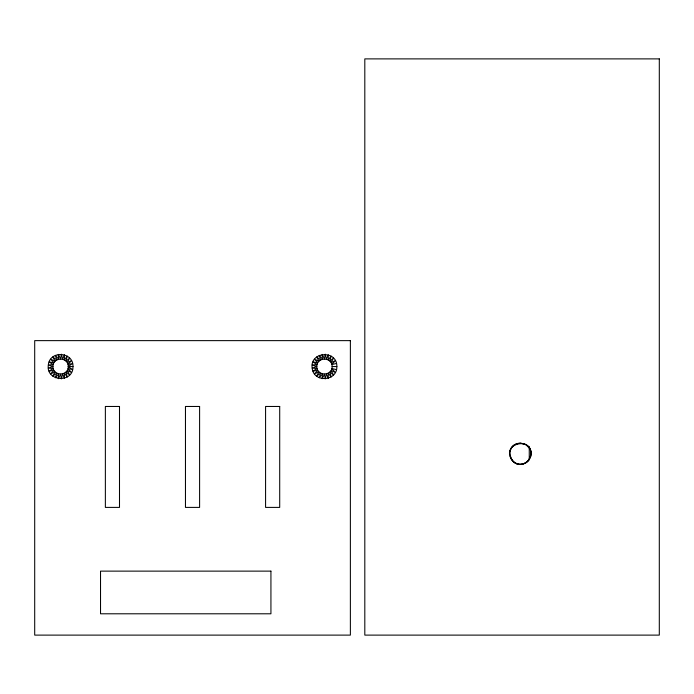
<?xml version="1.0" encoding="UTF-8"?>
<svg xmlns="http://www.w3.org/2000/svg" width="694" height="694" viewBox="0 0 694 694"><rect width="100%" height="100%" fill="white"/><g stroke="black" fill="none" stroke-linecap="round" stroke-linejoin="round"><path stroke-width="1.04" d="M530.459 457.077C535.673 434.956 498.257 442.989 512.927 461.215C521.237 470.411 536.419 457.832 529.331 447.977M72.983 366.553C73.512 383.47 45.674 381.709 48.337 365.001C49.578 350.106 73.625 351.632 72.983 366.553L68.264 366.553C68.628 376.382 52.579 376.382 52.952 366.553C52.571 356.716 68.645 356.707 68.264 366.553L72.592 369.616L68.003 368.531L71.447 372.505L67.231 370.379L69.626 375.02L66.025 371.967L67.231 376.998L64.438 373.181L64.429 378.308L62.59 373.945L61.384 378.898L60.612 374.205L58.296 378.698L58.626 373.945L55.338 377.744L56.778 373.181L52.718 376.079L55.199 371.967L50.61 373.814L53.976 370.379L49.118 371.099L53.212 368.531L48.337 368.098L52.952 366.553L48.337 365.001L53.212 364.567L49.118 361.99L53.976 362.719L50.61 359.275L55.199 361.123L52.718 357.011L56.778 359.926L55.338 355.363L58.626 359.145L58.296 354.4L60.612 358.893L61.384 354.2L62.59 359.145L64.429 354.781L64.438 359.926L67.231 356.109L66.025 361.123L69.626 358.087L67.231 362.719L71.447 360.585L68.003 364.567L72.592 363.474L68.264 366.553M529.366 459.402L531.023 453.72L530.459 450.354M332.131 366.553C332.495 376.382 316.438 376.382 316.811 366.553C316.421 356.707 332.504 356.716 332.131 366.553L336.842 366.553C337.388 349.637 309.533 351.381 312.187 368.098C313.436 382.975 337.458 381.483 336.842 366.553M520.032 443.119C501.554 444.576 511.634 472.701 526.746 462.135M510.185 450.979C512.424 440.707 528.429 440.855 530.667 450.979M527.492 461.623L530.667 456.461M529.6 459.02C525.384 467.045 512.189 465.301 510.185 456.461M336.443 363.474L331.862 364.567L335.306 360.585L331.099 362.719L333.484 358.087L329.876 361.123L331.09 356.109L328.297 359.926L328.297 354.781L326.449 359.145L325.243 354.2L324.471 358.893L322.146 354.4L322.493 359.145L319.205 355.363L320.645 359.926L316.585 357.011L319.049 361.123L314.46 359.275L317.835 362.719L312.959 361.99L317.071 364.567L312.187 365.001L316.811 366.553L312.187 368.098L317.071 368.531L312.959 371.099L317.835 370.379L314.46 373.814L319.049 371.967L316.585 376.079L320.645 373.181L319.205 377.744L322.493 373.945L322.146 378.698L324.471 374.205L325.243 378.898L326.449 373.945L328.297 378.308L328.297 373.181L331.09 376.998L329.876 371.967L333.484 375.02L331.099 370.379L335.306 372.505L331.862 368.531L336.443 369.616M520.422 443.11L525.722 444.524L529.6 448.419M530.971 452.861L530.971 454.57M529.253 446.745L529.253 459.749M659.3 58.886L364.81 58.886L364.81 635.114L659.3 635.114L659.3 58.886M350.375 340.633L34.7 340.633L34.7 635.114L350.375 635.114L350.375 340.633M119.498 406.467L105.367 406.467L105.367 507.401L119.498 507.401L119.498 406.467M199.603 406.467L185.463 406.467L185.463 507.401L199.603 507.401L199.603 406.467M279.708 406.467L265.576 406.467L265.576 507.401L279.708 507.401L279.708 406.467M270.929 571.127L100.526 571.127L100.526 613.791L270.929 613.791L270.929 571.127"/></g></svg>
